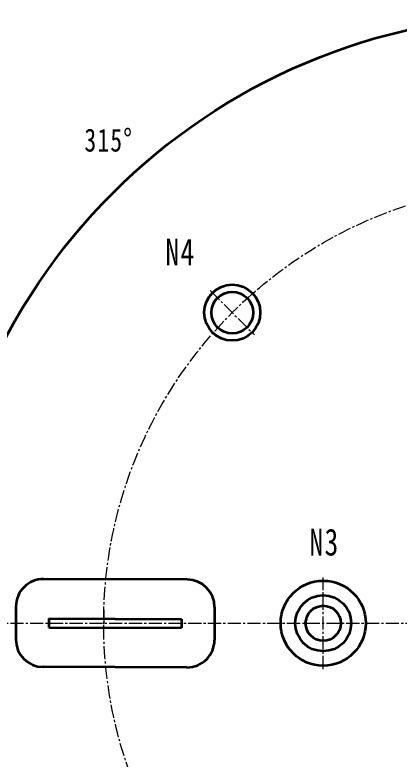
# Model space of a CAD drawing. Header units: millimetres. Extents: x -1782 to 1782, y -2523 to 2523.
# Drawn here: x -1047 to -697, y -1724 to -1046 of the extents above; entities that cross this region are included whole.
import ezdxf

# ---------------------------------------------------------------- set-up
doc = ezdxf.new("R2010")
doc.units = ezdxf.units.MM
doc.linetypes.add('点画线', pattern=[18, 12, -2, 2, -2])
doc.layers.get('0').update_dxf_attribs({"lineweight": 35})
for name, color, linetype, lineweight in [('中心线层', 1, '点画线', 18), ('尺寸线层', 3, 'Continuous', 18), ('粗实线层', 7, 'Continuous', 35)]:
    doc.layers.add(name, color=color, linetype=linetype, lineweight=lineweight)
doc.styles.add('标准', font='', dxfattribs={"width": 0.667})
doc.styles.get('标准').set_extended_font_data('宋体')

# ---------------------------------------------------------------- blocks, each defined once
blk = doc.blocks.new('diaoer')
at = {"layer": '中心线层'}
blk.add_line((-101, 12.23), (-101, -12.23), dxfattribs=at)
at = {"layer": '粗实线层'}
for p, q in [((-25, 40), (-156, 40)), ((-181, 15), (-181, -15)), ((0, 15), (0, -15)), ((-151, 4), (-151, -4)), ((-151, 4), (-30, 4)), ((-30, 4), (-30, -4)), ((-151, -4), (-30, -4)), ((-25, -40), (-156, -40))]:
    blk.add_line(p, q, dxfattribs=at)
for centre, start, end in [((-156, 15), 90, 180), ((-25, 15), 0, 90), ((-156, -15), 180, 270), ((-25, -15), 270, 0)]:
    blk.add_arc(centre, 25, start, end, dxfattribs=at)

msp = doc.modelspace()

# ---------------------------------------------------------------- linework, layer by layer
for centre, radius in [((-566.233, -1600.17), 554), ((-849.076, -1317.328), 25.5), ((-849.076, -1317.328), 19), ((-766.233, -1600.17), 25.5), ((-766.233, -1600.17), 16)]:
    msp.add_circle(centre, radius)
at = {"layer": '中心线层'}
for p, q in [((-869.228, -1297.175), (-828.923, -1337.48)), ((-766.233, -1641.92), (-766.233, -1558.42)), ((-1123.233, -1600.17), (-9.233, -1600.17))]:
    msp.add_line(p, q, dxfattribs=at)
msp.add_circle((-566.233, -1600.17), 400, dxfattribs=at)
at = {"layer": '粗实线层'}
msp.add_circle((-766.233, -1600.17), 38.75, dxfattribs=at)

# ---------------------------------------------------------------- block references
at = {"layer": '中心线层', "rotation": 359.8161397807214}
msp.add_blockref('diaoer', (-865.234, -1600.495), dxfattribs=at)

# ---------------------------------------------------------------- texts
at = {"layer": '尺寸线层', "attachment_point": 1, "line_spacing_factor": 1.15057, "style": '标准'}
for s, insert, char_height, width in [('\\T1.1;{\\W0.75;315%%D}', (-983.746, -1149.667), 21, 55.18549), ('\\T1.1;{\\W0.75;N4}', (-909.998, -1249.857), 24.5, 83.34522), ('\\T1.1;{\\W0.75;N3}', (-778.754, -1514.025), 24.5, 83.34522)]:
    msp.add_mtext(s, dxfattribs=dict(at, insert=insert, char_height=char_height, width=width))

doc.saveas('drawing.dxf')
